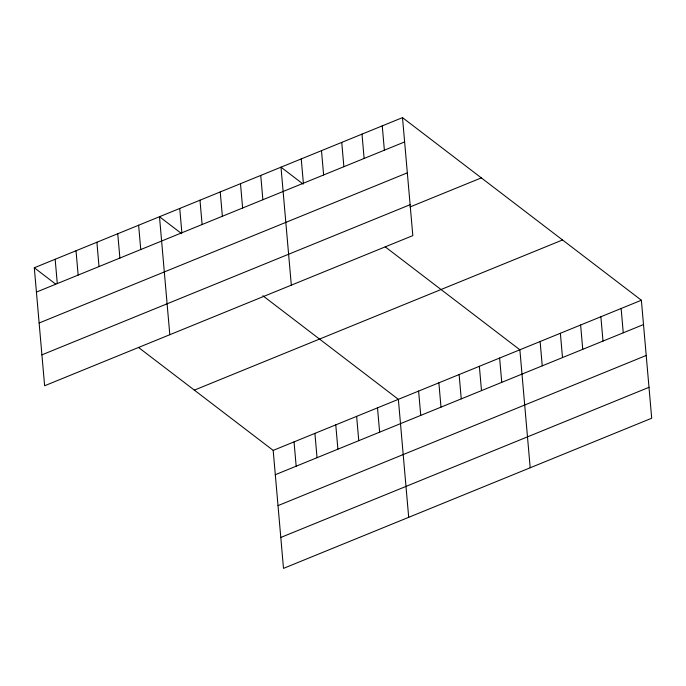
<?xml version="1.0" encoding="UTF-8"?>
<svg xmlns="http://www.w3.org/2000/svg" width="686" height="686" viewBox="0 0 686 686"><rect width="100%" height="100%" fill="white"/><g stroke="black" fill="none" stroke-linecap="round" stroke-linejoin="round"><path stroke-width="1.03" d="M402.502 117.623L412.818 235.607L44.624 385.764L34.3 267.772L402.502 117.623L641.376 300.236L651.7 418.228L283.498 568.377L273.182 450.393L138.512 347.442M36.427 292.09L404.629 141.933M39.128 323.003L407.33 172.846M41.915 354.851L410.117 204.694M409.971 206.983L481.332 177.88M194.352 390.128L562.546 239.971M273.182 450.393L641.376 300.236M275.309 474.703L643.502 324.555M278.01 505.616L646.212 355.468M280.797 537.464L648.999 387.316M303.161 184.122L280.994 167.17L291.318 285.162M385.206 246.84L519.868 349.791L530.192 467.775M181.661 233.669L159.486 216.725L169.811 334.708M262.849 295.743L398.369 399.338L408.693 517.33M34.3 267.772L55.652 284.098M621.13 308.494L623.257 332.813M600.876 316.752L603.003 341.071M580.622 325.01L582.748 349.328M560.376 333.267L562.503 357.586M540.122 341.534L542.249 365.844M499.622 358.049L501.749 382.359M479.368 366.307L481.495 390.617M459.123 374.565L461.249 398.875M438.869 382.822L440.995 407.132M418.614 391.08L420.741 415.39M382.248 125.881L384.374 150.191M361.994 134.139L364.12 158.449M377.506 407.844L379.632 432.163M341.748 142.396L343.875 166.707M356.634 416.359L358.761 440.669M321.494 150.654L323.62 174.964M335.771 424.866L337.898 449.176M301.24 158.912L303.375 183.222M314.908 433.372L317.035 457.691M294.045 441.878L296.172 466.197M260.74 175.427L262.867 199.746M240.494 183.685L242.621 208.004M220.24 191.943L222.367 216.262M199.986 200.201L202.113 224.519M179.741 208.467L181.867 232.777M138.623 225.231L140.75 249.541M117.76 233.737L119.887 258.047M96.898 242.244L99.024 266.562M76.026 250.759L78.153 275.069M55.163 259.265L57.29 283.575"/></g></svg>
